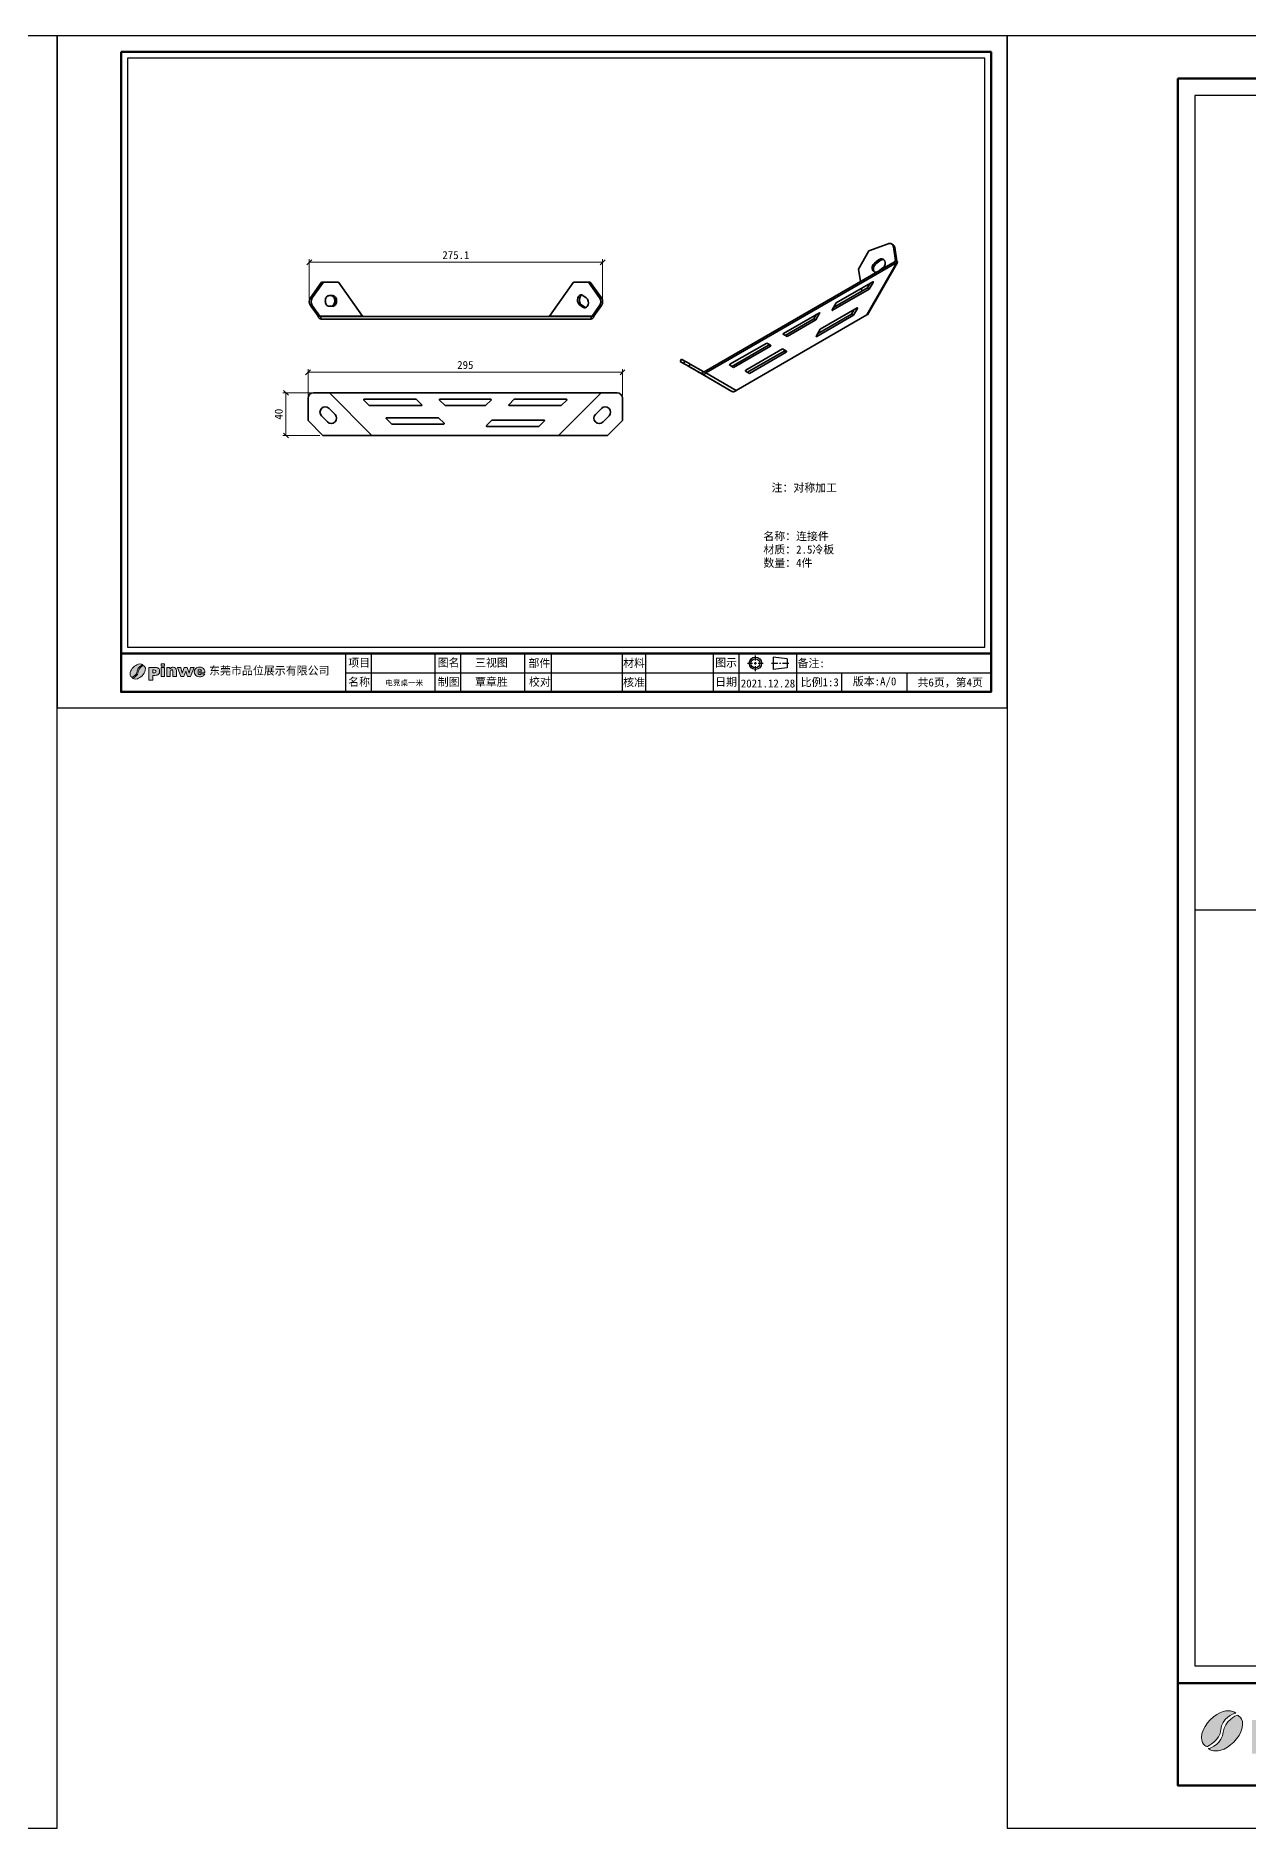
# Model space of a CAD drawing. Header units: inches. Extents: x 15389 to 49212, y -27129 to 13207.
# Drawn here: x 37601 to 38738, y 7518 to 9198 of the extents above; entities that cross this region are included whole.
import ezdxf

# ---------------------------------------------------------------- set-up
doc = ezdxf.new("R2010")
doc.units = ezdxf.units.IN
doc.header["$MEASUREMENT"] = 0
doc.linetypes.add('CENTER2', pattern=[28.575, 19.05, -3.175, 3.175, -3.175])
doc.layers.add('_U+56FE_U+5C42 1', color=7, linetype='Continuous')
for name, color, linetype, lineweight in [('图框', 5, 'Continuous', 60), ('粗实线', 7, 'Continuous', 35), ('轮廓线', 7, 'Continuous', 30)]:
    doc.layers.add(name, color=color, linetype=linetype, lineweight=lineweight)
doc.styles.add('ee', font='simfang.ttf')
doc.styles.get("Standard").update_dxf_attribs({"font": 'arial.ttf'})
doc.styles.add('宋体', font='')
doc.styles.add('样式 1', font='')
doc.styles.get('宋体').set_extended_font_data('SimSun')
doc.styles.get('样式 1').set_extended_font_data('SimSun')
doc.dimstyles.new('1-3', dxfattribs={"dimscale": 3, "dimtxt": 2.5, "dimasz": 1.5, "dimexe": 1, "dimexo": 1, "dimgap": 1, "dimtad": 1, "dimdec": 1, "dimdsep": 46, "dimtxsty": '宋体', "dimblk": 'OBLIQUE', "dimcen": 0, "dimclrd": 3, "dimclre": 3, "dimclrt": 256, "dimadec": 0, "dimazin": 0, "dimtfac": 1, "dimtdec": 1, "dimtmove": 1, "dimatfit": 3, "dimfxl": 3, "dimlwd": 9, "dimlwe": 9, "dimarcsym": 0})

# ---------------------------------------------------------------- blocks, each defined once
blk = doc.blocks.new('_Oblique')
at = {"color": 0, "linetype": 'ByBlock', "lineweight": -2}
blk.add_line((-0.5, -0.5), (0.5, 0.5), dxfattribs=at)
blk = doc.blocks.new('*D80')
at = {"color": 3, "lineweight": 9, "transparency": 16777216}
for p, q in [((37857.9, 8951.4), (37857.9, 8988.3)), ((38133, 8951.4), (38133, 8988.3)), ((37857.9, 8985.3), (38133, 8985.3))]:
    blk.add_line(p, q, dxfattribs=at)
at = {"layer": 'Defpoints', "color": 0, "transparency": 16777216}
for p in [(38133, 8985.3), (37857.9, 8948.4), (38133, 8948.4)]:
    blk.add_point(p, dxfattribs=at)
at = {"color": 3, "lineweight": 9, "transparency": 16777216, "xscale": 4.5, "yscale": 4.5, "zscale": 4.5, "rotation": 180}
blk.add_blockref('_Oblique', (37857.9, 8985.3), dxfattribs=at)
at = {"color": 3, "lineweight": 9, "transparency": 16777216, "xscale": 4.5, "yscale": 4.5, "zscale": 4.5}
blk.add_blockref('_Oblique', (38133, 8985.3), dxfattribs=at)
at = {"transparency": 16777216, "insert": (37995.4, 8992), "char_height": 7.5, "attachment_point": 5, "style": '宋体'}
blk.add_mtext('275.1', dxfattribs=at)
blk = doc.blocks.new('*D81')
at = {"color": 3, "lineweight": 9, "transparency": 16777216}
for p, q in [((37858.7, 8862.9), (37833, 8862.9)), ((37836, 8822.9), (37836, 8862.9)), ((37867.7, 8822.9), (37833, 8822.9))]:
    blk.add_line(p, q, dxfattribs=at)
at = {"layer": 'Defpoints', "color": 0, "transparency": 16777216}
for p in [(37836, 8862.9), (37861.7, 8862.9), (37870.7, 8822.9)]:
    blk.add_point(p, dxfattribs=at)
at = {"color": 3, "lineweight": 9, "transparency": 16777216, "xscale": 4.5, "yscale": 4.5, "zscale": 4.5}
for p, rotation in [((37836, 8862.9), 90), ((37836, 8822.9), 270)]:
    blk.add_blockref('_Oblique', p, dxfattribs=dict(at, rotation=rotation))
at = {"transparency": 16777216, "insert": (37829.2, 8842.9), "char_height": 7.5, "attachment_point": 5, "rotation": 90, "style": '宋体'}
blk.add_mtext('40', dxfattribs=at)
blk = doc.blocks.new('*D82')
at = {"color": 3, "lineweight": 9, "transparency": 16777216}
for p, q in [((37856.7, 8860.9), (37856.7, 8885.2)), ((37856.7, 8882.2), (38151.7, 8882.2)), ((38151.7, 8860.9), (38151.7, 8885.2))]:
    blk.add_line(p, q, dxfattribs=at)
at = {"layer": 'Defpoints', "color": 0, "transparency": 16777216}
for p in [(38151.7, 8882.2), (37856.7, 8857.9), (38151.7, 8857.9)]:
    blk.add_point(p, dxfattribs=at)
at = {"color": 3, "lineweight": 9, "transparency": 16777216, "xscale": 4.5, "yscale": 4.5, "zscale": 4.5, "rotation": 180}
blk.add_blockref('_Oblique', (37856.7, 8882.2), dxfattribs=at)
at = {"color": 3, "lineweight": 9, "transparency": 16777216, "xscale": 4.5, "yscale": 4.5, "zscale": 4.5}
blk.add_blockref('_Oblique', (38151.7, 8882.2), dxfattribs=at)
at = {"transparency": 16777216, "insert": (38004.2, 8889), "char_height": 7.5, "attachment_point": 5, "style": '宋体'}
blk.add_mtext('295', dxfattribs=at)

msp = doc.modelspace()

# ---------------------------------------------------------------- hatches: boundary and pattern name
h = msp.add_hatch(color=256)
h.dxf.hatch_style = 1
edge = h.paths.add_edge_path()
edge.add_spline(control_points=[(37759.96, 8600.5), (37759.96, 8600.5), (37753.37, 8600.5), (37753.37, 8600.5), (37753.43, 8599.98), (37753.57, 8599.59), (37753.8, 8599.33), (37754.12, 8598.95), (37754.53, 8598.77), (37755.05, 8598.77), (37755.37, 8598.77), (37755.68, 8598.85), (37755.97, 8599.01), (37756.15, 8599.11), (37756.34, 8599.29), (37756.54, 8599.55), (37756.54, 8599.55), (37759.78, 8599.25), (37759.78, 8599.25), (37759.29, 8598.39), (37758.69, 8597.77), (37757.99, 8597.4), (37757.29, 8597.03), (37756.29, 8596.84), (37754.98, 8596.84), (37753.84, 8596.84), (37752.95, 8597), (37752.3, 8597.32), (37751.65, 8597.64), (37751.11, 8598.15), (37750.68, 8598.84), (37750.25, 8599.54), (37750.04, 8600.36), (37750.04, 8601.31), (37750.04, 8602.65), (37750.47, 8603.73), (37751.33, 8604.56), (37752.18, 8605.39), (37753.37, 8605.81), (37754.88, 8605.81), (37756.11, 8605.81), (37757.07, 8605.62), (37757.78, 8605.25), (37758.49, 8604.88), (37759.04, 8604.34), (37759.41, 8603.63), (37759.78, 8602.93), (37759.96, 8602.01), (37759.96, 8600.88), (37759.96, 8600.88), (37759.96, 8600.5), (37759.96, 8600.5)], knot_values=[0, 0, 0, 0, 1, 1, 1, 2, 2, 2, 3, 3, 3, 4, 4, 4, 5, 5, 5, 6, 6, 6, 7, 7, 7, 8, 8, 8, 9, 9, 9, 10, 10, 10, 11, 11, 11, 12, 12, 12, 13, 13, 13, 14, 14, 14, 15, 15, 15, 16, 16, 16, 17, 17, 17, 17], degree=3, periodic=0)
edge = h.paths.add_edge_path(flags=16)
edge.add_spline(control_points=[(37756.63, 8602.07), (37756.56, 8602.71), (37756.39, 8603.17), (37756.11, 8603.44), (37755.83, 8603.72), (37755.47, 8603.86), (37755.02, 8603.86), (37754.49, 8603.86), (37754.08, 8603.65), (37753.76, 8603.23), (37753.56, 8602.97), (37753.44, 8602.59), (37753.38, 8602.07), (37753.38, 8602.07), (37756.63, 8602.07), (37756.63, 8602.07)], knot_values=[0, 0, 0, 0, 1, 1, 1, 2, 2, 2, 3, 3, 3, 4, 4, 4, 5, 5, 5, 5], degree=3, periodic=0)
h.paths.add_polyline_path([(37734.15, 8605.61), (37737.32, 8605.61), (37738.7, 8600.23), (37740.45, 8605.61), (37743.39, 8605.61), (37745.2, 8600.22), (37746.58, 8605.61), (37749.74, 8605.61), (37746.58, 8597.04), (37743.67, 8597.04), (37741.93, 8602.19), (37740.26, 8597.04), (37737.32, 8597.04)])
edge = h.paths.add_edge_path()
edge.add_spline(control_points=[(37724.15, 8605.61), (37724.15, 8605.61), (37727.21, 8605.61), (37727.21, 8605.61), (37727.21, 8605.61), (37727.21, 8604.21), (37727.21, 8604.21), (37727.66, 8604.78), (37728.12, 8605.19), (37728.59, 8605.44), (37729.06, 8605.68), (37729.63, 8605.81), (37730.3, 8605.81), (37731.21, 8605.81), (37731.91, 8605.54), (37732.43, 8604.99), (37732.94, 8604.45), (37733.2, 8603.62), (37733.2, 8602.49), (37733.2, 8602.49), (37733.2, 8597.04), (37733.2, 8597.04), (37733.2, 8597.04), (37729.89, 8597.04), (37729.89, 8597.04), (37729.89, 8597.04), (37729.89, 8601.75), (37729.89, 8601.75), (37729.89, 8602.29), (37729.79, 8602.67), (37729.6, 8602.89), (37729.4, 8603.12), (37729.12, 8603.23), (37728.76, 8603.23), (37728.37, 8603.23), (37728.05, 8603.08), (37727.8, 8602.78), (37727.56, 8602.48), (37727.43, 8601.94), (37727.43, 8601.15), (37727.43, 8601.15), (37727.43, 8597.04), (37727.43, 8597.04), (37727.43, 8597.04), (37724.15, 8597.04), (37724.15, 8597.04), (37724.15, 8597.04), (37724.15, 8605.61), (37724.15, 8605.61)], knot_values=[0, 0, 0, 0, 1, 1, 1, 2, 2, 2, 3, 3, 3, 4, 4, 4, 5, 5, 5, 6, 6, 6, 7, 7, 7, 8, 8, 8, 9, 9, 9, 10, 10, 10, 11, 11, 11, 12, 12, 12, 13, 13, 13, 14, 14, 14, 15, 15, 15, 16, 16, 16, 16], degree=3, periodic=0)
h.paths.add_polyline_path([(37718.82, 8608.86), (37722.11, 8608.86), (37722.11, 8606.63), (37718.82, 8606.63)])
h.paths.add_polyline_path([(37718.82, 8605.61), (37722.11, 8605.61), (37722.11, 8597.04), (37718.82, 8597.04)])
edge = h.paths.add_edge_path()
edge.add_spline(control_points=[(37707.47, 8605.55), (37707.47, 8605.55), (37713.54, 8605.55), (37713.54, 8605.55), (37714.87, 8605.55), (37715.86, 8605.24), (37716.52, 8604.61), (37717.18, 8603.97), (37717.51, 8603.08), (37717.51, 8601.91), (37717.51, 8600.72), (37717.15, 8599.78), (37716.43, 8599.11), (37715.71, 8598.44), (37714.61, 8598.1), (37713.14, 8598.1), (37713.14, 8598.1), (37711.13, 8598.1), (37711.13, 8598.1), (37711.13, 8598.1), (37711.13, 8593.72), (37711.13, 8593.72), (37711.13, 8593.72), (37707.47, 8593.72), (37707.47, 8593.72), (37707.47, 8593.72), (37707.47, 8605.55), (37707.47, 8605.55)], knot_values=[0, 0, 0, 0, 1, 1, 1, 2, 2, 2, 3, 3, 3, 4, 4, 4, 5, 5, 5, 6, 6, 6, 7, 7, 7, 8, 8, 8, 9, 9, 9, 9], degree=3, periodic=0)
edge = h.paths.add_edge_path(flags=16)
edge.add_spline(control_points=[(37711.13, 8600.5), (37711.13, 8600.5), (37712.03, 8600.5), (37712.03, 8600.5), (37712.74, 8600.5), (37713.24, 8600.62), (37713.53, 8600.86), (37713.81, 8601.11), (37713.96, 8601.42), (37713.96, 8601.81), (37713.96, 8602.18), (37713.83, 8602.49), (37713.58, 8602.75), (37713.33, 8603.01), (37712.87, 8603.14), (37712.18, 8603.14), (37712.18, 8603.14), (37711.13, 8603.14), (37711.13, 8603.14), (37711.13, 8603.14), (37711.13, 8600.5), (37711.13, 8600.5)], knot_values=[0, 0, 0, 0, 1, 1, 1, 2, 2, 2, 3, 3, 3, 4, 4, 4, 5, 5, 5, 6, 6, 6, 7, 7, 7, 7], degree=3, periodic=0)
edge = h.paths.add_edge_path()
edge.add_spline(control_points=[(37692.17, 8595.5), (37692.17, 8595.5), (37693.8, 8594.1), (37696.6, 8594.94), (37699.41, 8595.78), (37703.28, 8599.16), (37704.07, 8602.82), (37704.86, 8606.49), (37702.23, 8607.3), (37702.23, 8607.3), (37702.23, 8607.3), (37697.65, 8605.16), (37697.42, 8601.31), (37697.19, 8597.46), (37692.88, 8595.55), (37692.17, 8595.5)], knot_values=[0, 0, 0, 0, 1, 1, 1, 2, 2, 2, 3, 3, 3, 4, 4, 4, 5, 5, 5, 5], degree=3, periodic=0)
edge = h.paths.add_edge_path()
edge.add_spline(control_points=[(37701.78, 8608), (37701.78, 8608), (37700.14, 8609.4), (37697.34, 8608.56), (37694.54, 8607.71), (37690.66, 8604.34), (37689.87, 8600.67), (37689.08, 8597), (37691.71, 8596.2), (37691.71, 8596.2), (37691.71, 8596.2), (37696.3, 8598.34), (37696.53, 8602.19), (37696.76, 8606.03), (37701.06, 8607.94), (37701.78, 8608)], knot_values=[0, 0, 0, 0, 1, 1, 1, 2, 2, 2, 3, 3, 3, 4, 4, 4, 5, 5, 5, 5], degree=3, periodic=0)
h = msp.add_hatch(color=256)
h.dxf.hatch_style = 1
edge = h.paths.add_edge_path()
edge.add_spline(control_points=[(38881.93, 7605.43), (38881.93, 7605.43), (38864.36, 7605.43), (38864.36, 7605.43), (38864.52, 7604.02), (38864.9, 7602.97), (38865.5, 7602.28), (38866.35, 7601.29), (38867.46, 7600.8), (38868.82, 7600.8), (38869.69, 7600.8), (38870.51, 7601.01), (38871.28, 7601.44), (38871.76, 7601.71), (38872.27, 7602.19), (38872.81, 7602.87), (38872.81, 7602.87), (38881.45, 7602.08), (38881.45, 7602.08), (38880.13, 7599.79), (38878.53, 7598.14), (38876.67, 7597.15), (38874.8, 7596.15), (38872.12, 7595.65), (38868.64, 7595.65), (38865.61, 7595.65), (38863.23, 7596.07), (38861.49, 7596.93), (38859.76, 7597.78), (38858.32, 7599.14), (38857.17, 7601), (38856.04, 7602.86), (38855.46, 7605.05), (38855.46, 7607.56), (38855.46, 7611.14), (38856.61, 7614.04), (38858.9, 7616.25), (38861.18, 7618.45), (38864.34, 7619.56), (38868.37, 7619.56), (38871.65, 7619.56), (38874.22, 7619.06), (38876.12, 7618.07), (38878.01, 7617.08), (38879.46, 7615.65), (38880.45, 7613.76), (38881.44, 7611.89), (38881.93, 7609.43), (38881.93, 7606.42), (38881.93, 7606.42), (38881.93, 7605.43), (38881.93, 7605.43)], knot_values=[0, 0, 0, 0, 1, 1, 1, 2, 2, 2, 3, 3, 3, 4, 4, 4, 5, 5, 5, 6, 6, 6, 7, 7, 7, 8, 8, 8, 9, 9, 9, 10, 10, 10, 11, 11, 11, 12, 12, 12, 13, 13, 13, 14, 14, 14, 15, 15, 15, 16, 16, 16, 17, 17, 17, 17], degree=3, periodic=0)
edge = h.paths.add_edge_path(flags=16)
edge.add_spline(control_points=[(38873.03, 7609.61), (38872.87, 7611.31), (38872.4, 7612.53), (38871.66, 7613.27), (38870.92, 7614), (38869.95, 7614.37), (38868.74, 7614.37), (38867.35, 7614.37), (38866.23, 7613.81), (38865.39, 7612.7), (38864.87, 7612.01), (38864.53, 7610.98), (38864.38, 7609.61), (38864.38, 7609.61), (38873.03, 7609.61), (38873.03, 7609.61)], knot_values=[0, 0, 0, 0, 1, 1, 1, 2, 2, 2, 3, 3, 3, 4, 4, 4, 5, 5, 5, 5], degree=3, periodic=0)
h.paths.add_polyline_path([(38813.09, 7619.03), (38821.55, 7619.03), (38825.23, 7604.68), (38829.9, 7619.03), (38837.74, 7619.03), (38842.56, 7604.66), (38846.25, 7619.03), (38854.66, 7619.03), (38846.26, 7596.18), (38838.48, 7596.18), (38833.85, 7609.93), (38829.38, 7596.18), (38821.56, 7596.18)])
edge = h.paths.add_edge_path()
edge.add_spline(control_points=[(38786.42, 7619.03), (38786.42, 7619.03), (38794.58, 7619.03), (38794.58, 7619.03), (38794.58, 7619.03), (38794.58, 7615.31), (38794.58, 7615.31), (38795.8, 7616.84), (38797.03, 7617.93), (38798.27, 7618.58), (38799.52, 7619.23), (38801.03, 7619.56), (38802.82, 7619.56), (38805.25, 7619.56), (38807.13, 7618.84), (38808.51, 7617.4), (38809.87, 7615.96), (38810.55, 7613.73), (38810.55, 7610.71), (38810.55, 7610.71), (38810.55, 7596.18), (38810.55, 7596.18), (38810.55, 7596.18), (38801.75, 7596.18), (38801.75, 7596.18), (38801.75, 7596.18), (38801.75, 7608.75), (38801.75, 7608.75), (38801.75, 7610.19), (38801.48, 7611.2), (38800.95, 7611.8), (38800.42, 7612.39), (38799.68, 7612.69), (38798.73, 7612.69), (38797.68, 7612.69), (38796.82, 7612.29), (38796.17, 7611.49), (38795.51, 7610.68), (38795.18, 7609.24), (38795.18, 7607.16), (38795.18, 7607.16), (38795.18, 7596.18), (38795.18, 7596.18), (38795.18, 7596.18), (38786.42, 7596.18), (38786.42, 7596.18), (38786.42, 7596.18), (38786.42, 7619.03), (38786.42, 7619.03)], knot_values=[0, 0, 0, 0, 1, 1, 1, 2, 2, 2, 3, 3, 3, 4, 4, 4, 5, 5, 5, 6, 6, 6, 7, 7, 7, 8, 8, 8, 9, 9, 9, 10, 10, 10, 11, 11, 11, 12, 12, 12, 13, 13, 13, 14, 14, 14, 15, 15, 15, 16, 16, 16, 16], degree=3, periodic=0)
h.paths.add_polyline_path([(38772.21, 7627.71), (38780.98, 7627.71), (38780.98, 7621.76), (38772.21, 7621.76)])
h.paths.add_polyline_path([(38772.21, 7619.03), (38780.98, 7619.03), (38780.98, 7596.18), (38772.21, 7596.18)])
edge = h.paths.add_edge_path()
edge.add_spline(control_points=[(38741.94, 7618.88), (38741.94, 7618.88), (38758.15, 7618.88), (38758.15, 7618.88), (38761.68, 7618.88), (38764.32, 7618.04), (38766.08, 7616.36), (38767.84, 7614.68), (38768.72, 7612.29), (38768.72, 7609.18), (38768.72, 7606), (38767.75, 7603.5), (38765.84, 7601.71), (38763.92, 7599.91), (38760.99, 7599.02), (38757.06, 7599.02), (38757.06, 7599.02), (38751.72, 7599.02), (38751.72, 7599.02), (38751.72, 7599.02), (38751.72, 7587.35), (38751.72, 7587.35), (38751.72, 7587.35), (38741.94, 7587.35), (38741.94, 7587.35), (38741.94, 7587.35), (38741.94, 7618.88), (38741.94, 7618.88)], knot_values=[0, 0, 0, 0, 1, 1, 1, 2, 2, 2, 3, 3, 3, 4, 4, 4, 5, 5, 5, 6, 6, 6, 7, 7, 7, 8, 8, 8, 9, 9, 9, 9], degree=3, periodic=0)
edge = h.paths.add_edge_path(flags=16)
edge.add_spline(control_points=[(38751.72, 7605.4), (38751.72, 7605.4), (38754.12, 7605.4), (38754.12, 7605.4), (38756.01, 7605.4), (38757.34, 7605.73), (38758.1, 7606.39), (38758.87, 7607.04), (38759.25, 7607.88), (38759.25, 7608.9), (38759.25, 7609.89), (38758.92, 7610.72), (38758.25, 7611.41), (38757.59, 7612.1), (38756.34, 7612.45), (38754.51, 7612.45), (38754.51, 7612.45), (38751.72, 7612.45), (38751.72, 7612.45), (38751.72, 7612.45), (38751.72, 7605.4), (38751.72, 7605.4)], knot_values=[0, 0, 0, 0, 1, 1, 1, 2, 2, 2, 3, 3, 3, 4, 4, 4, 5, 5, 5, 6, 6, 6, 7, 7, 7, 7], degree=3, periodic=0)
edge = h.paths.add_edge_path()
edge.add_spline(control_points=[(38701.15, 7592.08), (38701.15, 7592.08), (38705.5, 7588.34), (38712.97, 7590.59), (38720.45, 7592.83), (38730.78, 7601.83), (38732.89, 7611.61), (38734.99, 7621.4), (38727.99, 7623.54), (38727.99, 7623.54), (38727.99, 7623.54), (38715.76, 7617.83), (38715.15, 7607.57), (38714.53, 7597.31), (38703.05, 7592.22), (38701.15, 7592.08)], knot_values=[0, 0, 0, 0, 1, 1, 1, 2, 2, 2, 3, 3, 3, 4, 4, 4, 5, 5, 5, 5], degree=3, periodic=0)
edge = h.paths.add_edge_path()
edge.add_spline(control_points=[(38726.76, 7625.4), (38726.76, 7625.4), (38722.42, 7629.14), (38714.94, 7626.89), (38707.47, 7624.65), (38697.13, 7615.65), (38695.03, 7605.87), (38692.92, 7596.08), (38699.93, 7593.95), (38699.93, 7593.95), (38699.93, 7593.95), (38712.16, 7599.65), (38712.77, 7609.91), (38713.38, 7620.17), (38724.86, 7625.26), (38726.76, 7625.4)], knot_values=[0, 0, 0, 0, 1, 1, 1, 2, 2, 2, 3, 3, 3, 4, 4, 4, 5, 5, 5, 5], degree=3, periodic=0)

# ---------------------------------------------------------------- linework, layer by layer
at = {"color": 14, "lineweight": 25}
for p, q in [((38292.93, 8615.15), (38292.93, 8603.63)), ((38306.13, 8613.71), (38292.93, 8615.15)), ((38306.13, 8605.07), (38292.93, 8603.63)), ((38306.13, 8613.71), (38306.13, 8605.07))]:
    msp.add_line(p, q, dxfattribs=at)
at = {"color": 1}
msp.add_line((38688.38, 8378.43), (40832.38, 8378.43), dxfattribs=at)
at = {"color": 14, "lineweight": 25}
for radius in [5.76, 4.32]:
    msp.add_circle((38276.26, 8609.39), radius, dxfattribs=at)
at = {"layer": '_U+56FE_U+5C42 1', "lineweight": 0}
for points in [[(37718.82, 8608.86), (37722.11, 8608.86), (37722.11, 8606.63), (37718.82, 8606.63), (37718.82, 8608.86)], [(37718.82, 8605.61), (37722.11, 8605.61), (37722.11, 8597.04), (37718.82, 8597.04), (37718.82, 8605.61)], [(37734.15, 8605.61), (37737.32, 8605.61), (37738.7, 8600.23), (37740.45, 8605.61), (37743.39, 8605.61), (37745.2, 8600.22), (37746.58, 8605.61), (37749.74, 8605.61), (37746.58, 8597.04), (37743.67, 8597.04), (37741.93, 8602.19), (37740.26, 8597.04), (37737.32, 8597.04), (37734.15, 8605.61)]]:
    msp.add_lwpolyline(points, dxfattribs=at)
for points, knots in [([(37701.78, 8608), (37701.78, 8608), (37700.14, 8609.4), (37697.34, 8608.56), (37694.54, 8607.71), (37690.66, 8604.34), (37689.87, 8600.67), (37689.08, 8597), (37691.71, 8596.2), (37691.71, 8596.2), (37691.71, 8596.2), (37696.3, 8598.34), (37696.53, 8602.19), (37696.76, 8606.03), (37701.06, 8607.94), (37701.78, 8608)], [0, 0, 0, 0, 1, 1, 1, 2, 2, 2, 3, 3, 3, 4, 4, 4, 5, 5, 5, 5]), ([(37692.17, 8595.5), (37692.17, 8595.5), (37693.8, 8594.1), (37696.6, 8594.94), (37699.41, 8595.78), (37703.28, 8599.16), (37704.07, 8602.82), (37704.86, 8606.49), (37702.23, 8607.3), (37702.23, 8607.3), (37702.23, 8607.3), (37697.65, 8605.16), (37697.42, 8601.31), (37697.19, 8597.46), (37692.88, 8595.55), (37692.17, 8595.5)], [0, 0, 0, 0, 1, 1, 1, 2, 2, 2, 3, 3, 3, 4, 4, 4, 5, 5, 5, 5]), ([(37707.47, 8605.55), (37707.47, 8605.55), (37713.54, 8605.55), (37713.54, 8605.55), (37714.87, 8605.55), (37715.86, 8605.24), (37716.52, 8604.61), (37717.18, 8603.97), (37717.51, 8603.08), (37717.51, 8601.91), (37717.51, 8600.72), (37717.15, 8599.78), (37716.43, 8599.11), (37715.71, 8598.44), (37714.61, 8598.1), (37713.14, 8598.1), (37713.14, 8598.1), (37711.13, 8598.1), (37711.13, 8598.1), (37711.13, 8598.1), (37711.13, 8593.72), (37711.13, 8593.72), (37711.13, 8593.72), (37707.47, 8593.72), (37707.47, 8593.72), (37707.47, 8593.72), (37707.47, 8605.55), (37707.47, 8605.55)], [0, 0, 0, 0, 1, 1, 1, 2, 2, 2, 3, 3, 3, 4, 4, 4, 5, 5, 5, 6, 6, 6, 7, 7, 7, 8, 8, 8, 9, 9, 9, 9]), ([(37711.13, 8600.5), (37711.13, 8600.5), (37712.03, 8600.5), (37712.03, 8600.5), (37712.74, 8600.5), (37713.24, 8600.62), (37713.53, 8600.86), (37713.81, 8601.11), (37713.96, 8601.42), (37713.96, 8601.81), (37713.96, 8602.18), (37713.83, 8602.49), (37713.58, 8602.75), (37713.33, 8603.01), (37712.87, 8603.14), (37712.18, 8603.14), (37712.18, 8603.14), (37711.13, 8603.14), (37711.13, 8603.14), (37711.13, 8603.14), (37711.13, 8600.5), (37711.13, 8600.5)], [0, 0, 0, 0, 1, 1, 1, 2, 2, 2, 3, 3, 3, 4, 4, 4, 5, 5, 5, 6, 6, 6, 7, 7, 7, 7]), ([(37724.15, 8605.61), (37724.15, 8605.61), (37727.21, 8605.61), (37727.21, 8605.61), (37727.21, 8605.61), (37727.21, 8604.21), (37727.21, 8604.21), (37727.66, 8604.78), (37728.12, 8605.19), (37728.59, 8605.44), (37729.06, 8605.68), (37729.63, 8605.81), (37730.3, 8605.81), (37731.21, 8605.81), (37731.91, 8605.54), (37732.43, 8604.99), (37732.94, 8604.45), (37733.2, 8603.62), (37733.2, 8602.49), (37733.2, 8602.49), (37733.2, 8597.04), (37733.2, 8597.04), (37733.2, 8597.04), (37729.89, 8597.04), (37729.89, 8597.04), (37729.89, 8597.04), (37729.89, 8601.75), (37729.89, 8601.75), (37729.89, 8602.29), (37729.79, 8602.67), (37729.6, 8602.89), (37729.4, 8603.12), (37729.12, 8603.23), (37728.76, 8603.23), (37728.37, 8603.23), (37728.05, 8603.08), (37727.8, 8602.78), (37727.56, 8602.48), (37727.43, 8601.94), (37727.43, 8601.15), (37727.43, 8601.15), (37727.43, 8597.04), (37727.43, 8597.04), (37727.43, 8597.04), (37724.15, 8597.04), (37724.15, 8597.04), (37724.15, 8597.04), (37724.15, 8605.61), (37724.15, 8605.61)], [0, 0, 0, 0, 1, 1, 1, 2, 2, 2, 3, 3, 3, 4, 4, 4, 5, 5, 5, 6, 6, 6, 7, 7, 7, 8, 8, 8, 9, 9, 9, 10, 10, 10, 11, 11, 11, 12, 12, 12, 13, 13, 13, 14, 14, 14, 15, 15, 15, 16, 16, 16, 16]), ([(37759.96, 8600.5), (37759.96, 8600.5), (37753.37, 8600.5), (37753.37, 8600.5), (37753.43, 8599.98), (37753.57, 8599.59), (37753.8, 8599.33), (37754.12, 8598.95), (37754.53, 8598.77), (37755.05, 8598.77), (37755.37, 8598.77), (37755.68, 8598.85), (37755.97, 8599.01), (37756.15, 8599.11), (37756.34, 8599.29), (37756.54, 8599.55), (37756.54, 8599.55), (37759.78, 8599.25), (37759.78, 8599.25), (37759.29, 8598.39), (37758.69, 8597.77), (37757.99, 8597.4), (37757.29, 8597.03), (37756.29, 8596.84), (37754.98, 8596.84), (37753.84, 8596.84), (37752.95, 8597), (37752.3, 8597.32), (37751.65, 8597.64), (37751.11, 8598.15), (37750.68, 8598.84), (37750.25, 8599.54), (37750.04, 8600.36), (37750.04, 8601.31), (37750.04, 8602.65), (37750.47, 8603.73), (37751.33, 8604.56), (37752.18, 8605.39), (37753.37, 8605.81), (37754.88, 8605.81), (37756.11, 8605.81), (37757.07, 8605.62), (37757.78, 8605.25), (37758.49, 8604.88), (37759.04, 8604.34), (37759.41, 8603.63), (37759.78, 8602.93), (37759.96, 8602.01), (37759.96, 8600.88), (37759.96, 8600.88), (37759.96, 8600.5), (37759.96, 8600.5)], [0, 0, 0, 0, 1, 1, 1, 2, 2, 2, 3, 3, 3, 4, 4, 4, 5, 5, 5, 6, 6, 6, 7, 7, 7, 8, 8, 8, 9, 9, 9, 10, 10, 10, 11, 11, 11, 12, 12, 12, 13, 13, 13, 14, 14, 14, 15, 15, 15, 16, 16, 16, 17, 17, 17, 17]), ([(37756.63, 8602.07), (37756.56, 8602.71), (37756.39, 8603.17), (37756.11, 8603.44), (37755.83, 8603.72), (37755.47, 8603.86), (37755.02, 8603.86), (37754.49, 8603.86), (37754.08, 8603.65), (37753.76, 8603.23), (37753.56, 8602.97), (37753.44, 8602.59), (37753.38, 8602.07), (37753.38, 8602.07), (37756.63, 8602.07), (37756.63, 8602.07)], [0, 0, 0, 0, 1, 1, 1, 2, 2, 2, 3, 3, 3, 4, 4, 4, 5, 5, 5, 5]), ([(38726.76, 7625.4), (38726.76, 7625.4), (38722.42, 7629.14), (38714.94, 7626.89), (38707.47, 7624.65), (38697.13, 7615.65), (38695.03, 7605.87), (38692.92, 7596.08), (38699.93, 7593.95), (38699.93, 7593.95), (38699.93, 7593.95), (38712.16, 7599.65), (38712.77, 7609.91), (38713.38, 7620.17), (38724.86, 7625.26), (38726.76, 7625.4)], [0, 0, 0, 0, 1, 1, 1, 2, 2, 2, 3, 3, 3, 4, 4, 4, 5, 5, 5, 5]), ([(38701.15, 7592.08), (38701.15, 7592.08), (38705.5, 7588.34), (38712.97, 7590.59), (38720.45, 7592.83), (38730.78, 7601.83), (38732.89, 7611.61), (38734.99, 7621.4), (38727.99, 7623.54), (38727.99, 7623.54), (38727.99, 7623.54), (38715.76, 7617.83), (38715.15, 7607.57), (38714.53, 7597.31), (38703.05, 7592.22), (38701.15, 7592.08)], [0, 0, 0, 0, 1, 1, 1, 2, 2, 2, 3, 3, 3, 4, 4, 4, 5, 5, 5, 5])]:
    msp.add_open_spline(points, degree=3, knots=knots, dxfattribs=at)
at = {"layer": 'Defpoints'}
for points in [[(35245.38, 7517.55), (37621.38, 7517.55), (37621.38, 9197.55), (35245.38, 9197.55)], [(37621.38, 8567.55), (38512.38, 8567.55), (38512.38, 9197.55), (37621.38, 9197.55)], [(38512.38, 7517.55), (40888.38, 7517.55), (40888.38, 9197.55), (38512.38, 9197.55)]]:
    msp.add_lwpolyline(points, close=True, dxfattribs=at)
at = {"layer": '图框', "color": 32}
for points in [[(37681.38, 9182.55), (38497.38, 9182.55), (38497.38, 8582.55), (37681.38, 8582.55)], [(38672.38, 9157.55), (40848.38, 9157.55), (40848.38, 7557.55), (38672.38, 7557.55)]]:
    msp.add_lwpolyline(points, close=True, dxfattribs=at)
for points in [[(37681.38, 8618.55), (38497.38, 8618.55)], [(38672.38, 7653.55), (40848.38, 7653.55)]]:
    msp.add_lwpolyline(points, dxfattribs=at)
at = {"layer": '粗实线'}
for p, q in [((38372.91, 8978.74), (38382.81, 8995.89)), ((38382.81, 8995.89), (38400.73, 9002.68)), ((38405.21, 9001.79), (38403.96, 9002.51)), ((38405.73, 8999.8), (38407.81, 8987.02)), ((38405.73, 8999.8), (38406.98, 8999.08)), ((38406.98, 8999.08), (38409.06, 8986.29)), ((38407.28, 8986), (38228.11, 8882.57)), ((38409.04, 8984.98), (38229.88, 8881.55)), ((38374.78, 8967.23), (38372.91, 8978.74)), ((38380.76, 8935.99), (38409.04, 8984.98)), ((38381.41, 8936.13), (38409.7, 8985.12)), ((38386.2, 8977.78), (38387.45, 8977.06)), ((38387.95, 8984.51), (38391.76, 8987.48)), ((38389.2, 8983.78), (38387.95, 8984.51)), ((38389.2, 8983.78), (38393.01, 8986.76)), ((38391.76, 8987.48), (38393.01, 8986.76)), ((38395.88, 8979.98), (38393.1, 8977.81)), ((38407.19, 8985.95), (38407.81, 8987.02)), ((38407.28, 8986), (38409.04, 8984.98)), ((38407.81, 8987.02), (38409.06, 8986.29)), ((37858.94, 8951.89), (37869.44, 8966.74)), ((37860.71, 8951.89), (37871.21, 8966.74)), ((37869.44, 8966.74), (37871.21, 8966.74)), ((37871.21, 8966.74), (37885.21, 8966.74)), ((37885.21, 8966.74), (37907.8, 8934.79)), ((38083.09, 8934.79), (38105.68, 8966.74)), ((38105.68, 8966.74), (38119.68, 8966.74)), ((38119.68, 8966.74), (38130.18, 8951.89)), ((38119.68, 8966.74), (38121.45, 8966.74)), ((38121.45, 8966.74), (38131.95, 8951.89)), ((38383.1, 8960.2), (38348.6, 8940.28)), ((38349.51, 8942.85), (38381.33, 8961.22)), ((38351.99, 8947.14), (38386.49, 8967.06)), ((38376.23, 8958.28), (38375.81, 8960.89)), ((38381.33, 8961.22), (38383.81, 8965.51)), ((38381.33, 8961.22), (38383.1, 8960.2)), ((38386.74, 8966.5), (38383.1, 8960.2)), ((38386.14, 8966.85), (38386.74, 8966.5)), ((37860.71, 8951.89), (37858.94, 8951.89)), ((37858.94, 8944.82), (37860.71, 8944.82)), ((37866.04, 8934.79), (37858.94, 8944.82)), ((37867.8, 8934.79), (37860.71, 8944.82)), ((37876.44, 8954.09), (37879.98, 8954.09)), ((37876.44, 8944.09), (37879.98, 8944.09)), ((37881.75, 8949.09), (37883.51, 8949.09)), ((38109.79, 8952.06), (38111.56, 8952.06)), ((38114.56, 8943.14), (38111.39, 8945.36)), ((38111.39, 8945.36), (38113.16, 8945.36)), ((38116.33, 8943.14), (38113.16, 8945.36)), ((38114.53, 8954.32), (38117.7, 8952.1)), ((38116.33, 8943.14), (38114.56, 8943.14)), ((38130.18, 8944.82), (38123.09, 8934.79)), ((38131.95, 8944.82), (38124.85, 8934.79)), ((38131.95, 8951.89), (38130.18, 8951.89)), ((38130.18, 8944.82), (38131.95, 8944.82)), ((38302.64, 8918.65), (38336.29, 8938.07)), ((38335.93, 8937.87), (38336.54, 8937.52)), ((38337.14, 8922.62), (38371.64, 8942.54)), ((38348.6, 8940.28), (38348.25, 8940.49)), ((38348.35, 8940.84), (38351.99, 8947.14)), ((38366.48, 8936.71), (38368.96, 8940.99)), ((38371.89, 8941.99), (38368.25, 8935.68)), ((38371.29, 8942.34), (38371.89, 8941.99)), ((37867.8, 8934.79), (37866.04, 8934.79)), ((37907.8, 8934.79), (37867.8, 8934.79)), ((37868.76, 8934.59), (37868.76, 8932.09)), ((38122.13, 8934.59), (37868.76, 8934.59)), ((38122.13, 8932.09), (37868.76, 8932.09)), ((38083.09, 8934.79), (38123.09, 8934.79)), ((38122.13, 8934.59), (38122.13, 8932.09)), ((38123.09, 8934.79), (38124.85, 8934.79)), ((38258.17, 8865.21), (38380.76, 8935.99)), ((38304.26, 8916.73), (38331.13, 8932.24)), ((38332.9, 8931.22), (38306.03, 8915.71)), ((38331.13, 8932.24), (38333.6, 8936.53)), ((38331.13, 8932.24), (38332.9, 8931.22)), ((38336.54, 8937.52), (38332.9, 8931.22)), ((38333.5, 8916.32), (38337.14, 8922.62)), ((38368.25, 8935.68), (38333.75, 8915.77)), ((38334.66, 8918.34), (38366.48, 8936.71)), ((38366.48, 8936.71), (38368.25, 8935.68)), ((38252.43, 8889.67), (38286.94, 8909.58)), ((38254.06, 8887.75), (38288.56, 8907.66)), ((38290.32, 8906.64), (38255.82, 8886.72)), ((38267.28, 8884.12), (38301.78, 8904.03)), ((38286.94, 8909.58), (38290.57, 8907.48)), ((38288.81, 8908.5), (38286.94, 8909.58)), ((38288.56, 8907.66), (38290.32, 8906.64)), ((38290.57, 8907.48), (38288.81, 8908.5)), ((38301.78, 8904.03), (38305.42, 8901.93)), ((38303.66, 8902.95), (38301.78, 8904.03)), ((38306.03, 8915.71), (38302.39, 8917.81)), ((38333.75, 8915.77), (38333.4, 8915.97)), ((38205.86, 8892.29), (38207.11, 8894.46)), ((38215.76, 8886.58), (38205.86, 8892.29)), ((38208.94, 8890.52), (38205.86, 8892.29)), ((38210.19, 8892.69), (38207.11, 8894.46)), ((38210.19, 8892.69), (38208.94, 8890.52)), ((38213.94, 8887.63), (38215.19, 8889.8)), ((38226.05, 8880.64), (38213.94, 8887.63)), ((38227.3, 8882.81), (38215.19, 8889.8)), ((38255.82, 8886.72), (38252.18, 8888.83)), ((38268.9, 8882.19), (38303.41, 8902.11)), ((38305.17, 8901.09), (38270.67, 8881.17)), ((38303.41, 8902.11), (38305.17, 8901.09)), ((38305.42, 8901.93), (38303.66, 8902.95)), ((38215.76, 8886.58), (38254.33, 8864.31)), ((38218.51, 8884.99), (38221.01, 8883.55)), ((38218.51, 8884.99), (38218.51, 8884.99)), ((38221.01, 8883.55), (38221.01, 8883.55)), ((38225.58, 8880.91), (38228.08, 8879.47)), ((38227.3, 8882.81), (38226.05, 8880.64)), ((38254.33, 8864.31), (38226.05, 8880.64)), ((38227.04, 8880.07), (38227.04, 8880.07)), ((38228.11, 8882.57), (38229.88, 8881.55)), ((38258.17, 8865.21), (38229.88, 8881.55)), ((38270.67, 8881.17), (38267.03, 8883.27)), ((37856.68, 8857.95), (37856.68, 8836.95)), ((38146.68, 8862.95), (37861.68, 8862.95)), ((37909.03, 8856.09), (37914.18, 8850.95)), ((37958.18, 8856.95), (37909.39, 8856.95)), ((37963.33, 8851.8), (37958.18, 8856.95)), ((37980.03, 8856.09), (37985.18, 8850.95)), ((38027.97, 8856.95), (37980.39, 8856.95)), ((38023.18, 8850.95), (38028.33, 8856.09)), ((38050.18, 8856.95), (38045.03, 8851.8)), ((38098.97, 8856.95), (38050.18, 8856.95)), ((38094.18, 8850.95), (38099.33, 8856.09)), ((38151.68, 8836.95), (38151.68, 8857.95)), ((37856.68, 8836.95), (37870.68, 8822.95)), ((37869.34, 8841.26), (37874.99, 8835.6)), ((37876.41, 8848.33), (37882.06, 8842.68)), ((37914.18, 8850.95), (37962.97, 8850.95)), ((37930.03, 8838.8), (37935.18, 8833.65)), ((37979.18, 8839.65), (37930.39, 8839.65)), ((37984.33, 8834.5), (37979.18, 8839.65)), ((37985.18, 8850.95), (38023.18, 8850.95)), ((38029.18, 8837.42), (38024.03, 8832.27)), ((38077.97, 8837.42), (38029.18, 8837.42)), ((38045.39, 8850.95), (38094.18, 8850.95)), ((38131.95, 8848.33), (38126.29, 8842.68)), ((38139.02, 8841.26), (38133.37, 8835.6)), ((38137.68, 8822.95), (38151.68, 8836.95)), ((37870.68, 8822.95), (38137.68, 8822.95)), ((37935.18, 8833.65), (37983.97, 8833.65)), ((38024.39, 8831.42), (38073.18, 8831.42)), ((38073.18, 8831.42), (38078.33, 8836.57))]:
    msp.add_line(p, q, dxfattribs=at)
at = {"layer": '粗实线', "color": 1}
for p, q in [((37876.68, 8862.95), (37916.68, 8822.95)), ((38131.68, 8862.95), (38091.68, 8822.95))]:
    msp.add_line(p, q, dxfattribs=at)
at = {"layer": '粗实线', "flags": 128}
for points in [[(38388.17, 8976.13), (38387.92, 8976.38), (38387.45, 8977.06)], [(38114.53, 8954.32), (38113.88, 8954.67), (38113.2, 8954.83), (38112.5, 8954.8), (38111.83, 8954.58), (38111.2, 8954.17), (38110.63, 8953.6), (38110.16, 8952.89), (38109.79, 8952.06)], [(38386.74, 8966.5), (38386.8, 8966.64), (38386.84, 8966.77), (38386.84, 8966.89), (38386.82, 8966.99), (38386.76, 8967.07), (38386.69, 8967.1), (38386.59, 8967.1), (38386.49, 8967.06)], [(37876.44, 8954.09), (37875.75, 8953.99), (37875.09, 8953.71), (37874.48, 8953.25), (37873.94, 8952.63), (37873.5, 8951.87), (37873.18, 8951), (37872.98, 8950.07), (37872.91, 8949.09)], [(37872.91, 8949.09), (37872.98, 8948.11), (37873.18, 8947.18), (37873.5, 8946.31), (37873.94, 8945.55), (37874.48, 8944.93), (37875.09, 8944.47), (37875.75, 8944.19), (37876.44, 8944.09)], [(37878.21, 8954.09), (37878.9, 8953.99), (37879.56, 8953.71), (37880.18, 8953.25), (37880.71, 8952.63), (37881.15, 8951.87), (37881.48, 8951), (37881.68, 8950.07), (37881.75, 8949.09)], [(37881.75, 8949.09), (37881.68, 8948.11), (37881.48, 8947.18), (37881.15, 8946.31), (37880.71, 8945.55), (37880.18, 8944.93), (37879.56, 8944.47), (37878.9, 8944.19), (37878.21, 8944.09)], [(37883.51, 8949.09), (37883.45, 8950.07), (37883.25, 8951), (37882.92, 8951.87), (37882.48, 8952.63), (37881.94, 8953.25), (37881.33, 8953.71), (37880.67, 8953.99), (37879.98, 8954.09)], [(37879.98, 8944.09), (37880.67, 8944.19), (37881.33, 8944.47), (37881.94, 8944.93), (37882.48, 8945.55), (37882.92, 8946.31), (37883.25, 8947.18), (37883.45, 8948.11), (37883.51, 8949.09)], [(38114.56, 8943.14), (38115.21, 8942.79), (38115.89, 8942.63), (38116.59, 8942.66), (38117.26, 8942.88), (38117.89, 8943.29), (38118.46, 8943.86), (38118.93, 8944.57), (38119.3, 8945.4)], [(38117.01, 8942.78), (38116.98, 8942.79), (38116.33, 8943.14)], [(38336.54, 8937.52), (38336.6, 8937.65), (38336.63, 8937.79), (38336.64, 8937.91), (38336.61, 8938.01), (38336.56, 8938.08), (38336.48, 8938.12), (38336.39, 8938.12), (38336.29, 8938.07)], [(38348.35, 8940.84), (38348.29, 8940.7), (38348.25, 8940.57), (38348.25, 8940.45), (38348.27, 8940.35), (38348.33, 8940.28), (38348.4, 8940.24), (38348.5, 8940.24), (38348.6, 8940.28)], [(38371.89, 8941.99), (38371.95, 8942.12), (38371.99, 8942.25), (38371.99, 8942.38), (38371.97, 8942.48), (38371.92, 8942.55), (38371.84, 8942.58), (38371.74, 8942.58), (38371.64, 8942.54)], [(38288.81, 8908.5), (38288.87, 8908.44), (38288.9, 8908.35), (38288.91, 8908.23), (38288.88, 8908.1), (38288.83, 8907.97), (38288.75, 8907.84), (38288.66, 8907.74), (38288.56, 8907.66)], [(38290.32, 8906.64), (38290.43, 8906.72), (38290.52, 8906.82), (38290.6, 8906.95), (38290.65, 8907.08), (38290.68, 8907.21), (38290.67, 8907.33), (38290.64, 8907.42), (38290.57, 8907.48)], [(38302.64, 8918.65), (38302.54, 8918.57), (38302.44, 8918.47), (38302.36, 8918.34), (38302.31, 8918.21), (38302.29, 8918.08), (38302.29, 8917.96), (38302.33, 8917.87), (38302.39, 8917.81)], [(38333.5, 8916.32), (38333.44, 8916.19), (38333.4, 8916.05), (38333.4, 8915.93), (38333.42, 8915.83), (38333.48, 8915.76), (38333.55, 8915.72), (38333.65, 8915.73), (38333.75, 8915.77)], [(38208.94, 8890.52), (38209.16, 8890.39), (38209.54, 8890.17), (38210.06, 8889.87), (38210.71, 8889.5), (38211.44, 8889.07), (38212.25, 8888.61), (38213.09, 8888.12), (38213.94, 8887.63)], [(38215.19, 8889.8), (38214.34, 8890.29), (38213.5, 8890.77), (38212.69, 8891.24), (38211.96, 8891.67), (38211.31, 8892.04), (38210.79, 8892.34), (38210.41, 8892.56), (38210.19, 8892.69)], [(38252.43, 8889.67), (38252.33, 8889.59), (38252.24, 8889.48), (38252.16, 8889.36), (38252.11, 8889.23), (38252.08, 8889.1), (38252.09, 8888.98), (38252.12, 8888.89), (38252.18, 8888.83)], [(38303.66, 8902.95), (38303.72, 8902.89), (38303.75, 8902.8), (38303.76, 8902.68), (38303.73, 8902.55), (38303.68, 8902.42), (38303.6, 8902.29), (38303.51, 8902.19), (38303.41, 8902.11)], [(38305.17, 8901.09), (38305.28, 8901.17), (38305.37, 8901.27), (38305.45, 8901.4), (38305.5, 8901.53), (38305.53, 8901.66), (38305.52, 8901.78), (38305.49, 8901.87), (38305.42, 8901.93)], [(38219.54, 8884.4), (38218.9, 8884.77), (38218.38, 8885.07), (38218, 8885.29), (38217.78, 8885.42), (38217.72, 8885.45), (38217.82, 8885.39), (38218.09, 8885.24), (38218.51, 8884.99)], [(38225.58, 8880.91), (38225.02, 8881.23), (38224.35, 8881.62), (38223.59, 8882.06), (38222.78, 8882.53), (38221.93, 8883.02), (38221.09, 8883.51), (38220.28, 8883.97), (38219.54, 8884.4)], [(38221.01, 8883.55), (38221.56, 8883.23), (38222.23, 8882.84), (38222.99, 8882.4), (38223.81, 8881.93), (38224.66, 8881.44), (38225.5, 8880.96), (38226.31, 8880.49), (38227.04, 8880.07)], [(38227.04, 8880.07), (38227.69, 8879.69), (38228.21, 8879.39), (38228.59, 8879.17), (38228.81, 8879.05), (38228.87, 8879.01), (38228.77, 8879.07), (38228.5, 8879.23), (38228.08, 8879.47)], [(38267.28, 8884.12), (38267.18, 8884.04), (38267.09, 8883.93), (38267.01, 8883.81), (38266.96, 8883.68), (38266.93, 8883.54), (38266.94, 8883.43), (38266.97, 8883.33), (38267.03, 8883.27)]]:
    msp.add_lwpolyline(points, dxfattribs=at)
at = {"layer": '粗实线'}
for centre, radius, start, end in [((38394.38, 8984.74), 3.8, 31.24549, 133.7312), ((38402.15, 8999.37), 3.6, 6.74636, 113.25902), ((38403.26, 8998.58), 3.75, 7.54944, 58.64817), ((38391.24, 8980.06), 5.53, 126.50712, 204.34559), ((38389.27, 8979.47), 3.51, 208.80047, 282.77112), ((38392.49, 8979.34), 5.53, 126.50712, 204.34559), ((38395.77, 8983.54), 4.25, 74.60062, 130.65639), ((38392.59, 8984.43), 5.53, 306.50712, 24.34559), ((38115.42, 8951), 4, 113.18298, 164.71453), ((37864.37, 8948.36), 6.48, 146.92203, 213.07797), ((37866.14, 8948.36), 6.48, 146.92203, 213.07797), ((38115.41, 8949.86), 6.03, 158.62466, 228.25574), ((38117.18, 8949.86), 6.03, 158.62466, 228.25574), ((38113.68, 8947.6), 6.03, 338.62466, 48.25574), ((38124.75, 8948.36), 6.48, 326.92203, 33.07797), ((38126.52, 8948.36), 6.48, 326.92203, 33.07797), ((37861.68, 8857.95), 5, 90, 180), ((37909.39, 8856.45), 0.5, 90, 225), ((37980.39, 8856.45), 0.5, 90, 225), ((38027.97, 8856.45), 0.5, 315, 90), ((38098.97, 8856.45), 0.5, 315, 90), ((38146.68, 8857.95), 5, 0, 90), ((37872.87, 8844.8), 5, 45, 225), ((37878.53, 8839.14), 5, 225, 45), ((37930.39, 8839.15), 0.5, 90, 225), ((37962.97, 8851.45), 0.5, 270, 45), ((38045.39, 8851.45), 0.5, 135, 270), ((38077.97, 8836.92), 0.5, 315, 90), ((38129.83, 8839.14), 5, 135, 315), ((38135.49, 8844.8), 5, 315, 135), ((37983.97, 8834.15), 0.5, 270, 45), ((38024.39, 8831.92), 0.5, 135, 270)]:
    msp.add_arc(centre, radius, start, end, dxfattribs=at)
for points, knots in [([(38407.28, 8986), (38407.4, 8986.15), (38407.5, 8986.31), (38407.68, 8986.65), (38407.75, 8986.83), (38407.81, 8987.02)], [0, 0, 0, 0, 0.5, 0.5, 1, 1, 1, 1]), ([(38409.06, 8986.29), (38409.26, 8986.07), (38409.43, 8985.86), (38409.66, 8985.51), (38409.72, 8985.36), (38409.73, 8985.13), (38409.67, 8985.05), (38409.44, 8984.97), (38409.27, 8984.96), (38409.04, 8984.98)], [0, 0, 0, 0, 0.25, 0.25, 0.5, 0.5, 0.75, 0.75, 1, 1, 1, 1]), ([(37868.76, 8932.09), (37868.44, 8932.09), (37868.12, 8932.16), (37867.53, 8932.43), (37867.25, 8932.63), (37866.76, 8933.13), (37866.55, 8933.43), (37866.22, 8934.08), (37866.1, 8934.44), (37866.04, 8934.79)], [0, 0, 0, 0, 0.25, 0.25, 0.5, 0.5, 0.75, 0.75, 1, 1, 1, 1]), ([(37867.8, 8934.79), (37867.94, 8934.74), (37868.09, 8934.69), (37868.41, 8934.61), (37868.59, 8934.59), (37868.76, 8934.59)], [0, 0, 0, 0, 0.5, 0.5, 1, 1, 1, 1]), ([(37908.76, 8934.59), (37908.59, 8934.59), (37908.41, 8934.61), (37908.09, 8934.69), (37907.94, 8934.74), (37907.8, 8934.79)], [0, 0, 0, 0, 0.5, 0.5, 1, 1, 1, 1]), ([(38083.09, 8934.79), (38082.95, 8934.74), (38082.8, 8934.69), (38082.48, 8934.61), (38082.31, 8934.59), (38082.13, 8934.59)], [0, 0, 0, 0, 0.5, 0.5, 1, 1, 1, 1]), ([(38122.13, 8934.59), (38122.31, 8934.59), (38122.48, 8934.61), (38122.8, 8934.69), (38122.95, 8934.74), (38123.09, 8934.79)], [0, 0, 0, 0, 0.5, 0.5, 1, 1, 1, 1]), ([(38124.85, 8934.79), (38124.79, 8934.44), (38124.67, 8934.08), (38124.34, 8933.43), (38124.13, 8933.13), (38123.64, 8932.63), (38123.37, 8932.43), (38122.77, 8932.16), (38122.45, 8932.09), (38122.13, 8932.09)], [0, 0, 0, 0, 0.25, 0.25, 0.5, 0.5, 0.75, 0.75, 1, 1, 1, 1]), ([(38381.37, 8936.15), (38381.35, 8936.1), (38381.29, 8935.96), (38380.97, 8935.98), (38380.76, 8935.99)], [0, 0, 0, 0, 0.3621761, 1, 1, 1, 1]), ([(38229.88, 8881.55), (38229.66, 8881.27), (38229.38, 8881.02), (38228.77, 8880.62), (38228.43, 8880.47), (38227.73, 8880.3), (38227.37, 8880.27), (38226.68, 8880.36), (38226.34, 8880.47), (38226.05, 8880.64)], [0, 0, 0, 0, 0.25, 0.25, 0.5, 0.5, 0.75, 0.75, 1, 1, 1, 1]), ([(38227.3, 8882.81), (38227.43, 8882.73), (38227.57, 8882.67), (38227.85, 8882.6), (38227.99, 8882.58), (38228.11, 8882.57)], [0, 0, 0, 0, 0.5, 0.5, 1, 1, 1, 1]), ([(38254.33, 8864.31), (38254.63, 8864.14), (38254.96, 8864.03), (38255.65, 8863.94), (38256.01, 8863.96), (38256.71, 8864.14), (38257.05, 8864.29), (38257.67, 8864.69), (38257.94, 8864.94), (38258.17, 8865.21)], [0, 0, 0, 0, 0.25, 0.25, 0.5, 0.5, 0.75, 0.75, 1, 1, 1, 1])]:
    msp.add_open_spline(points, degree=3, knots=knots, dxfattribs=at)
at = {"layer": '轮廓线'}
for p, q in [((37892.07, 8582.55), (37892.07, 8618.55)), ((37916.07, 8582.55), (37916.07, 8618.55)), ((37976.07, 8582.55), (37976.07, 8618.55)), ((38000.07, 8582.55), (38000.07, 8618.55)), ((38060.07, 8582.55), (38060.07, 8618.55)), ((38084.96, 8582.55), (38084.96, 8618.55)), ((38151.58, 8582.55), (38151.58, 8618.55)), ((38173.5, 8582.55), (38173.5, 8618.55)), ((38237.07, 8582.55), (38237.07, 8618.55)), ((38261.07, 8582.55), (38261.07, 8618.55)), ((38315.07, 8600.55), (38315.07, 8618.55)), ((37892.07, 8600.55), (38497.38, 8600.55)), ((38315.07, 8582.55), (38315.07, 8600.55)), ((38357.37, 8582.55), (38357.37, 8600.55)), ((38418.77, 8582.55), (38418.77, 8600.55))]:
    msp.add_line(p, q, dxfattribs=at)
at = {"layer": '轮廓线', "color": 4, "linetype": 'CENTER2'}
for p, q in [((38269, 8609.39), (38273.55, 8609.39)), ((38275.19, 8609.39), (38277.32, 8609.39)), ((38278.97, 8609.39), (38283.52, 8609.39))]:
    msp.add_line(p, q, dxfattribs=at)
at = {"layer": '轮廓线', "color": 4, "linetype": 'CENTER2', "ltscale": 0.5}
for p, q in [((38276.26, 8612.11), (38276.26, 8616.65)), ((38276.26, 8608.33), (38276.26, 8610.46)), ((38276.26, 8602.13), (38276.26, 8606.68))]:
    msp.add_line(p, q, dxfattribs=at)
at = {"layer": '轮廓线', "color": 4}
for p, q in [((38291.43, 8609.39), (38297.48, 8609.39)), ((38298.98, 8609.39), (38300.14, 8609.39)), ((38301.64, 8609.39), (38307.63, 8609.39))]:
    msp.add_line(p, q, dxfattribs=at)
at = {"layer": '轮廓线', "color": 7}
for points in [[(37687.38, 8624.55), (38491.38, 8624.55), (38491.38, 9176.55), (37687.38, 9176.55)], [(38688.38, 7669.55), (40832.38, 7669.55), (40832.38, 9141.55), (38688.38, 9141.55)]]:
    msp.add_lwpolyline(points, close=True, dxfattribs=at)

# ---------------------------------------------------------------- texts
at = {"color": 7, "lineweight": 15, "char_height": 7.5, "width": 156.815, "attachment_point": 4, "style": 'ee'}
for s, insert in [('\\P注：对称加工', (38291.45, 8779.82)), ('\\P名称：{\\fSimSun|b1|i0|c134|p2;\\C256;连接件\\P}材质：2.5冷板\\P数量：4件', (38283.75, 8721.84))]:
    msp.add_mtext(s, dxfattribs=dict(at, insert=insert))
at = {"insert": (37763.84, 8606.3, 0.97), "char_height": 7.534, "width": 498.4148, "attachment_point": 1}
msp.add_mtext('{\\fSimSun|b0|i0|c134|p2;东莞市品位展示有限公司}', dxfattribs=at)
at = {"layer": '轮廓线', "attachment_point": 5, "style": '样式 1'}
for s, insert, char_height, width in [('{\\fSimSun|b1|i0|c134|p2;项目}', (37904.6, 8609.55), 7.5, 56.1648), ('{\\fSimSun|b1|i0|c134|p2;图名}', (37988.5, 8609.55), 7.5, 56.1648), ('{\\fSimSun|b1|i0|c134|p2;三视图}', (38028.7, 8609.55), 7.5, 56.1648), ('{\\fSimSun|b1|i0|c134|p2;部件}', (38073.69, 8609.1), 7.5, 56.1648), ('{\\fSimSun|b1|i0|c134|p2;材料}', (38162.41, 8609.13), 7.5, 56.1648), ('{\\fSimSun|b1|i0|c134|p2;图示}', (38248.78, 8609.55), 7.5, 56.1648), ('{\\fSimSun|b1|i0|c134|p2;备注:}', (38328.59, 8609.08), 7.5, 56.1648), ('{\\fSimSun|b1|i0|c134|p2;名称}', (37904.58, 8591.55), 7.5, 56.1648), ('{\\fSimSun|b1|i0|c134|p2;电竞桌一米}', (37946.92, 8590.81), 5.1, 66.3411), ('{\\fSimSun|b1|i0|c134|p2;制图}', (37988.58, 8591.55), 7.5, 56.1648), ('{\\fSimSun|b1|i0|c134|p2;覃章胜}', (38028.7, 8591.55), 7.5, 56.1648), ('{\\fSimSun|b1|i0|c134|p2;校对}', (38074.11, 8591.55), 7.5, 56.1648), ('{\\fSimSun|b1|i0|c134|p2;核准}', (38162.41, 8591.13), 7.5, 56.1648), ('{\\fSimSun|b1|i0|c134|p2;日期}', (38248.78, 8591.55), 7.5, 56.1648), ('{\\fSimSun|b1|i0|c134|p2;2021.12.28}', (38288.07, 8590.46), 7.5, 54), ('{\\fSimSun|b1|i0|c134|p2;比例1:3}', (38336.64, 8591.22), 7.5, 50.8057), ('{\\fSimSun|b1|i0|c134|p2;版本:A/0}', (38388.07, 8591.55), 7.5, 61.4018), ('{\\fSimSun|b1|i0|c134|p2;共6页，第4页}', (38459, 8590.93), 7.5, 86.2645)]:
    msp.add_mtext(s, dxfattribs=dict(at, insert=insert, char_height=char_height, width=width))

# ---------------------------------------------------------------- dimensions: what is measured, and where the dimension line sits
at = {"color": 3}
dim = msp.add_linear_dim(base=(38133, 8985.3), p1=(37857.89, 8948.36), p2=(38133, 8948.36), dimstyle='1-3', dxfattribs=at)
dim.commit()
dim.dimension.update_dxf_attribs({"geometry": '*D80', "text_midpoint": (37995.45, 8992.05)})
at = {"color": 1}
dim = msp.add_linear_dim(base=(38151.68, 8882.23), p1=(37856.68, 8857.95), p2=(38151.68, 8857.95), dimstyle='1-3', dxfattribs=at)
dim.commit()
dim.dimension.update_dxf_attribs({"geometry": '*D82', "text_midpoint": (38004.18, 8888.98)})
dim = msp.add_linear_dim(base=(37836, 8862.95), p1=(37870.68, 8822.95), p2=(37861.68, 8862.95), angle=90, dimstyle='1-3', dxfattribs=at)
dim.commit()
dim.dimension.update_dxf_attribs({"geometry": '*D81', "text_midpoint": (37829.25, 8842.95)})

doc.saveas('drawing.dxf')
